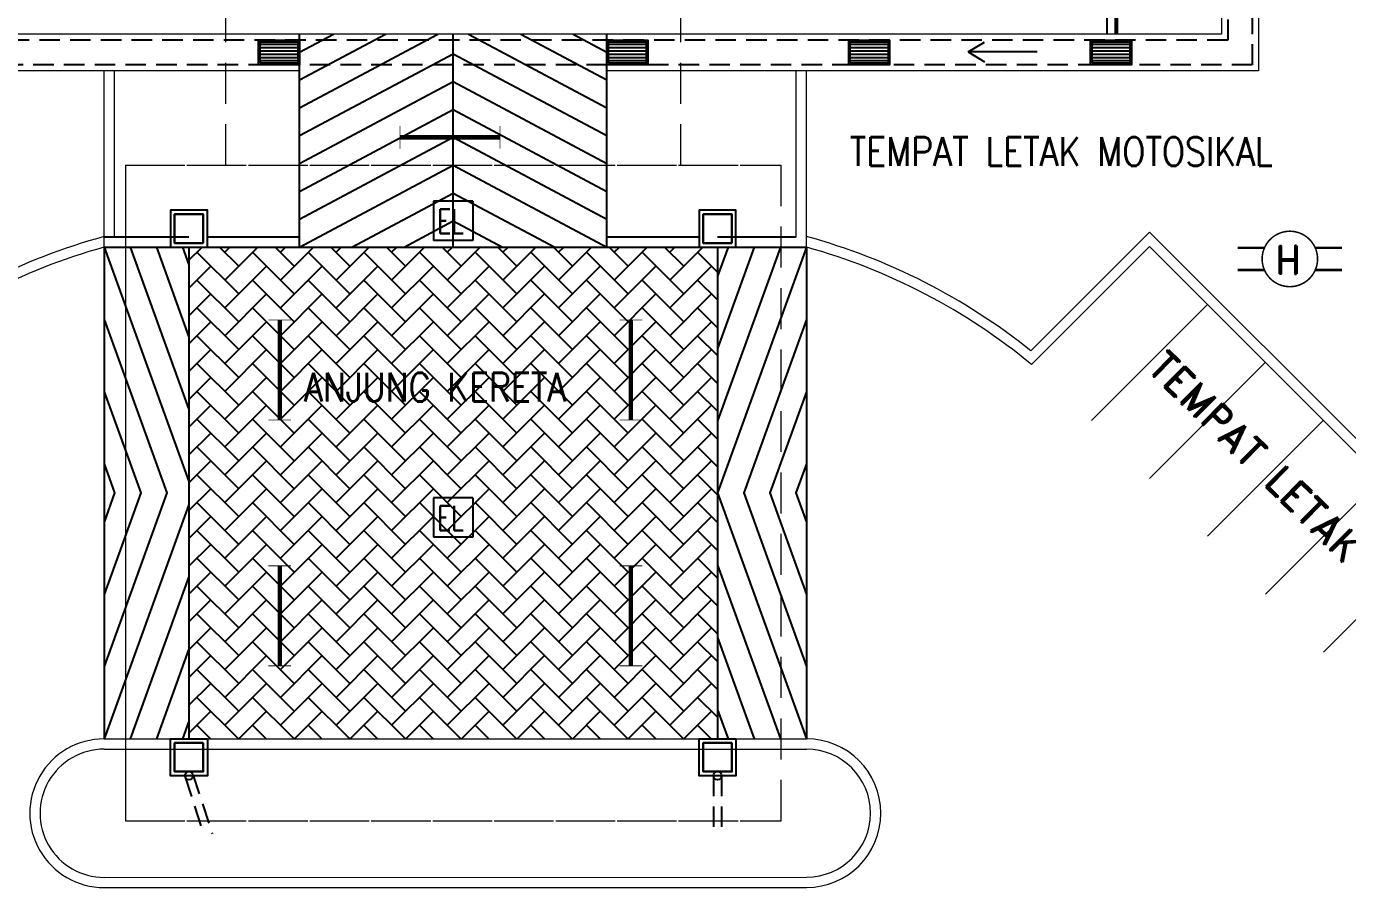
# Model space of a CAD drawing. Header units: inches. Extents: x -86493719 to 430035, y 21644 to 1519532.
# Drawn here: x 265187 to 281308, y 35544 to 46051 of the extents above; entities that cross this region are included whole.
import ezdxf
from ezdxf.enums import TextEntityAlignment as Align

# ---------------------------------------------------------------- set-up
doc = ezdxf.new("R2010")
doc.units = ezdxf.units.IN
doc.header["$MEASUREMENT"] = 0
doc.linetypes.add('DASHED2', pattern=[0.375, 0.25, -0.125])
doc.linetypes.add('HIDDEN', pattern=[0.375, 0.25, -0.125])
for name, color, linetype in [('carpark', 8, 'Continuous'), ('DOWNPIPE', 8, 'Continuous'), ('drain', 8, 'Continuous'), ('dxt_text', 4, 'Continuous'), ('ELECT', 6, 'Continuous'), ('FITTING', 40, 'Continuous'), ('GRID-TEXT', 8, 'Continuous'), ('kerb', 8, 'Continuous'), ('MSGRATING', 8, 'Continuous'), ('tiles', 8, 'Continuous')]:
    doc.layers.add(name, color=color, linetype=linetype)
for name, color, linetype, lineweight in [('COLUMN', 8, 'Continuous', 30), ('LW', 8, 'Continuous', 20), ('ROOF', 8, 'Continuous', 20), ('t3', 8, 'Continuous', 25)]:
    doc.layers.add(name, color=color, linetype=linetype, lineweight=lineweight)
doc.styles.add('LAILA', font='romans.shx', dxfattribs={"width": 0.85})
doc.styles.add('ROMANS', font='romans.shx', dxfattribs={"width": 0.5, "height": 400})
doc.styles.add('style1', font='romand.shx', dxfattribs={"height": 250})
doc.styles.add('VERDANA1000', font='romand.shx', dxfattribs={"height": 1000})

# ---------------------------------------------------------------- blocks, each defined once
blk = doc.blocks.new('ARR')
at = {"layer": 'drain'}
for p, q in [((-2150569, -694434), (-2150768, -694314)), ((-2151413, -694434), (-2150569, -694434)), ((-2150569, -694434), (-2150768, -694553))]:
    blk.add_line(p, q, dxfattribs=at)
blk = doc.blocks.new('HY')
at = {"layer": 'GRID-TEXT', "color": 7, "const_width": 62.6}
blk.add_lwpolyline([(-1754599, -616598, 1), (-1754599, -618853, 0.414214), (-1753472, -617726, 0.414214), (-1754599, -616598, 1)], format="xyb", dxfattribs=at)
at = {"layer": 'GRID-TEXT', "color": 7, "const_width": 100}
for points in [[(-1755633, -617276), (-1756721, -617276)], [(-1753565, -617276), (-1752478, -617276)], [(-1755633, -618176), (-1756721, -618176)], [(-1753565, -618176), (-1752478, -618176)]]:
    blk.add_lwpolyline(points, dxfattribs=at)
at = {"layer": 'GRID-TEXT', "color": 3, "style": 'style1'}
blk.add_text('H', height=1139, dxfattribs=at).set_placement((-1755210, -618327))
blk = doc.blocks.new('1 X 8W EL')
at = {"layer": 'ELECT', "color": 6}
for p, q in [((-240, 240), (-240, -240)), ((240, 240), (-240, 240)), ((240, 240), (240, -240)), ((240, -240), (-240, -240))]:
    blk.add_line(p, q, dxfattribs=at)
at = {"layer": 'ELECT', "color": 6, "style": 'ROMANS', "width": 0.7}
blk.add_text('EL', height=300, dxfattribs=at).set_placement((-196, -156))
blk = doc.blocks.new('YBC 1X36')
at = {"layer": 'FITTING', "color": 3}
for points, const_width in [([(-610, 0), (610, 0)], 54.6), ([(-610, 138), (-610, -138)], 10.9), ([(610, 138), (610, -138)], 10.9)]:
    blk.add_lwpolyline(points, dxfattribs=dict(at, const_width=const_width))

msp = doc.modelspace()

# ---------------------------------------------------------------- hatches: boundary and pattern name
at = {"layer": 'tiles'}
h = msp.add_hatch(dxfattribs=at)
h.set_pattern_fill('AR-HBONE', color=256, scale=60, style=0, double=1)
h.set_pattern_definition([(45, (862255.24, -1818714.23), (1e-13, 339.411255), [720, -240]), (135, (862424.95, -1818544.53), (1e-13, 339.411255), [720, -240])])
h.paths.add_polyline_path([(273620, 43359), (273620, 37359), (267170, 37359), (267170, 43359)])

# ---------------------------------------------------------------- linework, layer by layer
at = {"layer": 'carpark', "linetype": 'Continuous', "lineweight": 0}
for p, q in [((278183, 41244), (279597, 42659)), ((278890, 40537), (280304, 41952)), ((279597, 39830), (281011, 41245)), ((280305, 39123), (281718, 40538)), ((281012, 38416), (282426, 39831))]:
    msp.add_line(p, q, dxfattribs=at)
at = {"layer": 'COLUMN'}
for points in [[(267345, 43409), (267345, 43759), (266995, 43759), (266995, 43409)], [(267345, 43409), (267345, 43759), (266995, 43759), (266995, 43409)], [(273795, 43409), (273795, 43759), (273445, 43759), (273445, 43409)], [(267345, 37309), (267345, 36959), (266995, 36959), (266995, 37309)], [(267345, 37309), (267345, 36959), (266995, 36959), (266995, 37309)], [(273795, 37309), (273795, 36959), (273445, 36959), (273445, 37309)], [(273795, 37309), (273795, 36959), (273445, 36959), (273445, 37309)]]:
    msp.add_lwpolyline(points, close=True, dxfattribs=at)
at = {"layer": 'DOWNPIPE', "linetype": 'HIDDEN', "ltscale": 1000}
for p, q in [((278370, 47309), (278370, 45959)), ((278470, 47309), (278470, 45959)), ((267218, 36924), (267453, 36202)), ((267123, 36893), (267347, 36202)), ((273570, 36909), (273570, 36202)), ((273670, 36909), (273670, 36202))]:
    msp.add_line(p, q, dxfattribs=at)
at = {"layer": 'DOWNPIPE'}
for centre in [(267170, 36909), (273620, 36909)]:
    msp.add_circle(centre, 50, dxfattribs=at)
at = {"layer": 'drain', "linetype": 'DASHED2', "ltscale": 1000}
for points in [[(265070, 82034), (276145, 82034), (276145, 79534), (280145, 79534), (280145, 64084), (278145, 64084), (278145, 61109), (281645, 61109), (281645, 52584), (280145, 52584), (280145, 45584), (255195, 45584), (255195, 56034)], [(265070, 81734), (275845, 81734), (275845, 79234), (279845, 79234), (279845, 64384), (277845, 64384), (277845, 60809), (281345, 60809), (281345, 52884), (279845, 52884), (279845, 45884), (255495, 45884), (255495, 55734)]]:
    msp.add_lwpolyline(points, dxfattribs=at)
at = {"layer": 'dxt_text'}
msp.add_line((278495, 47109), (278495, 45959), dxfattribs=at)
at = {"layer": 'kerb'}
for p, q in [((268520, 43359), (268520, 45959)), ((272270, 43359), (272270, 45959)), ((266135, 43484), (267170, 43484)), ((267395, 43484), (268520, 43484)), ((272270, 43484), (273395, 43484)), ((273620, 43484), (274581, 43484)), ((266135, 43359), (273170, 43359)), ((273170, 43359), (274706, 43359)), ((273170, 43359), (274706, 43359))]:
    msp.add_line(p, q, dxfattribs=at)
at = {"layer": 'kerb', "linetype": 'Continuous', "lineweight": 0}
for p, q in [((277442, 42094), (278889, 43542)), ((284724, 37710), (278889, 43542)), ((277451, 41926), (278889, 43366)), ((284547, 37710), (278889, 43366)), ((266135, 37359), (274706, 37359)), ((266135, 37234), (274706, 37234)), ((266135, 35669), (274706, 35671)), ((266135, 35544), (274706, 35546))]:
    msp.add_line(p, q, dxfattribs=at)
at = {"layer": 'kerb'}
for points in [[(267395, 43359), (267395, 43809), (266945, 43809), (266945, 43359)], [(267395, 43359), (267395, 43809), (266945, 43809), (266945, 43359)], [(273845, 43359), (273845, 43809), (273395, 43809), (273395, 43359)], [(273845, 43359), (273845, 43809), (273395, 43809), (273395, 43359)], [(267395, 37359), (267395, 36909), (266945, 36909), (266945, 37359)], [(267395, 37359), (267395, 36909), (266945, 36909), (266945, 37359)], [(273845, 37359), (273845, 36909), (273395, 36909), (273395, 37359)], [(273845, 37359), (273845, 36909), (273395, 36909), (273395, 37359)]]:
    msp.add_lwpolyline(points, close=True, dxfattribs=at)
at = {"layer": 'kerb', "linetype": 'Continuous', "lineweight": 0}
for centre, radius, start, end in [((268156, 36136), 7625, 105.374, 128.6073), ((272685, 36136), 7625, 51.3972, 74.6325), ((268156, 36136), 7500, 105.6301, 129.4607), ((272685, 36136), 7500, 50.5438, 74.3699), ((266135, 36451), 907, 90.0124, 270.0124), ((274706, 36452), 906, 270.0124, 90.0124), ((266135, 36451), 782, 90.0124, 270.0124), ((274706, 36452), 781, 270.0124, 90.0124)]:
    msp.add_arc(centre, radius, start, end, dxfattribs=at)
at = {"layer": 'LW'}
for p, q in [((279770, 52959), (279770, 45959)), ((280220, 52509), (280220, 45509)), ((268520, 45959), (255570, 45959)), ((279770, 45959), (268520, 45959)), ((266135, 43359), (266135, 45509)), ((266260, 43484), (266260, 45509)), ((280220, 45509), (272270, 45509)), ((274581, 43484), (274581, 45509)), ((274706, 43359), (274706, 45509))]:
    msp.add_line(p, q, dxfattribs=at)
msp.add_lwpolyline([(268520, 45509), (255120, 45509), (255120, 56109)], dxfattribs=at)
at = {"layer": 'MSGRATING'}
for p, q in [((268040, 45834), (268500, 45834)), ((268040, 45794), (268500, 45794)), ((272290, 45834), (272750, 45834)), ((272290, 45794), (272750, 45794)), ((275240, 45834), (275700, 45834)), ((275240, 45794), (275700, 45794)), ((278190, 45834), (278650, 45834)), ((278190, 45794), (278650, 45794)), ((268040, 45754), (268500, 45754)), ((268040, 45714), (268500, 45714)), ((268040, 45674), (268500, 45674)), ((268040, 45634), (268500, 45634)), ((272290, 45754), (272750, 45754)), ((272290, 45714), (272750, 45714)), ((272290, 45674), (272750, 45674)), ((272290, 45634), (272750, 45634)), ((275240, 45754), (275700, 45754)), ((275240, 45714), (275700, 45714)), ((275240, 45674), (275700, 45674)), ((275240, 45634), (275700, 45634)), ((278190, 45754), (278650, 45754)), ((278190, 45714), (278650, 45714)), ((278190, 45674), (278650, 45674)), ((278190, 45634), (278650, 45634))]:
    msp.add_line(p, q, dxfattribs=at)
for points in [[(268020, 45584), (268020, 45884), (268520, 45884), (268520, 45584)], [(268040, 45604), (268040, 45864), (268500, 45864), (268500, 45604)], [(272270, 45584), (272270, 45884), (272770, 45884), (272770, 45584)], [(272290, 45604), (272290, 45864), (272750, 45864), (272750, 45604)], [(275220, 45584), (275220, 45884), (275720, 45884), (275720, 45584)], [(275240, 45604), (275240, 45864), (275700, 45864), (275700, 45604)], [(278170, 45584), (278170, 45884), (278670, 45884), (278670, 45584)], [(278190, 45604), (278190, 45864), (278650, 45864), (278650, 45604)]]:
    msp.add_lwpolyline(points, close=True, dxfattribs=at)
at = {"layer": 'ROOF', "linetype": 'DASHED2', "ltscale": 2000}
for p, q in [((267620, 44359), (267620, 46709)), ((273170, 44359), (273170, 46709)), ((266395, 44359), (266395, 36359)), ((266395, 44359), (274395, 44359)), ((266620, 44359), (274170, 44359)), ((274395, 36359), (274395, 44359)), ((266395, 44000), (266395, 36359)), ((274395, 36359), (274395, 44000)), ((266395, 36359), (274395, 36359)), ((266620, 36359), (274170, 36359))]:
    msp.add_line(p, q, dxfattribs=at)
at = {"layer": 'tiles'}
for p, q in [((270395, 43359), (270395, 45959)), ((266135, 43359), (266135, 37359)), ((267170, 43359), (267170, 37359)), ((273620, 43359), (273620, 37359)), ((274706, 43359), (274706, 37359))]:
    msp.add_line(p, q, dxfattribs=at)
for points in [[(268520, 45059), (270208, 45959)], [(268520, 45399), (269570, 45959)], [(268520, 45739), (268933, 45959)], [(270583, 45959), (272270, 45059)], [(271220, 45959), (272270, 45399)], [(271858, 45959), (272270, 45739)], [(268520, 44719), (270395, 45719), (272270, 44719)], [(268520, 44379), (270395, 45379), (272270, 44379)], [(268520, 44039), (270395, 45039), (272270, 44039)], [(268520, 43699), (270395, 44699), (272270, 43699)], [(268520, 43359), (270395, 44359), (272270, 43359)], [(269158, 43359), (270395, 44019), (271633, 43359)], [(269795, 43359), (270395, 43679), (270995, 43359)], [(266135, 43359), (267170, 40497)], [(266454, 43359), (267170, 41378)], [(266773, 43359), (267170, 42260)], [(267092, 43359), (267170, 43142)], [(273749, 43359), (273620, 43004)], [(274068, 43359), (273620, 42122)], [(274387, 43359), (273620, 41240)], [(274706, 43359), (273620, 40359), (274706, 37359)], [(266135, 42477), (266901, 40359), (266135, 38240)], [(274706, 42477), (273939, 40359), (274706, 38240)], [(266135, 41595), (266582, 40359), (266135, 39122)], [(274706, 41595), (274258, 40359), (274706, 39122)], [(266135, 40713), (266263, 40359), (266135, 40004)], [(274706, 40713), (274577, 40359), (274706, 40004)], [(267170, 40220), (266135, 37359)], [(267170, 39339), (266454, 37359)], [(273620, 39477), (274387, 37359)], [(273620, 38595), (274068, 37359)], [(267170, 38457), (266773, 37359)], [(267170, 37575), (267092, 37359)], [(273620, 37713), (273749, 37359)]]:
    msp.add_lwpolyline(points, dxfattribs=at)

# ---------------------------------------------------------------- block references
at = {"layer": 'drain', "rotation": 180}
msp.add_blockref('ARR', (-1873891, -648694), dxfattribs=at)
at = {"layer": 'dxt_text'}
for name, p in [('YBC 1X36', (270355, 44699)), ('1 X 8W EL', (270395, 43679)), ('1 X 8W EL', (270395, 40059))]:
    msp.add_blockref(name, p, dxfattribs=at)
at = {"layer": 'dxt_text', "rotation": 270}
for p in [(268278, 41859), (272563, 41859), (268278, 38859), (272563, 38859)]:
    msp.add_blockref('YBC 1X36', p, dxfattribs=at)
at = {"layer": 'LW', "xscale": 0.3000000007450581, "yscale": 0.3000000007450581, "zscale": 0.3000000007450581}
msp.add_blockref('HY', (806983, 228532), dxfattribs=at)

# ---------------------------------------------------------------- texts
at = {"layer": 't3', "style": 'LAILA', "width": 0.85}
for s, p in [('TEMPAT LETAK MOTOSIKAL', (275232, 44699)), ('ANJUNG KERETA', (268575, 41825))]:
    msp.add_text(s, height=350, dxfattribs=at).set_placement(p, align=Align.TOP_LEFT)
at = {"layer": 't3', "style": 'VERDANA1000'}
msp.add_text('TEMPAT LETAK MOTOSIKAL', height=350, rotation=315.4481, dxfattribs=at).set_placement((281192, 39815), align=Align.MIDDLE_CENTER)

doc.saveas('drawing.dxf')
